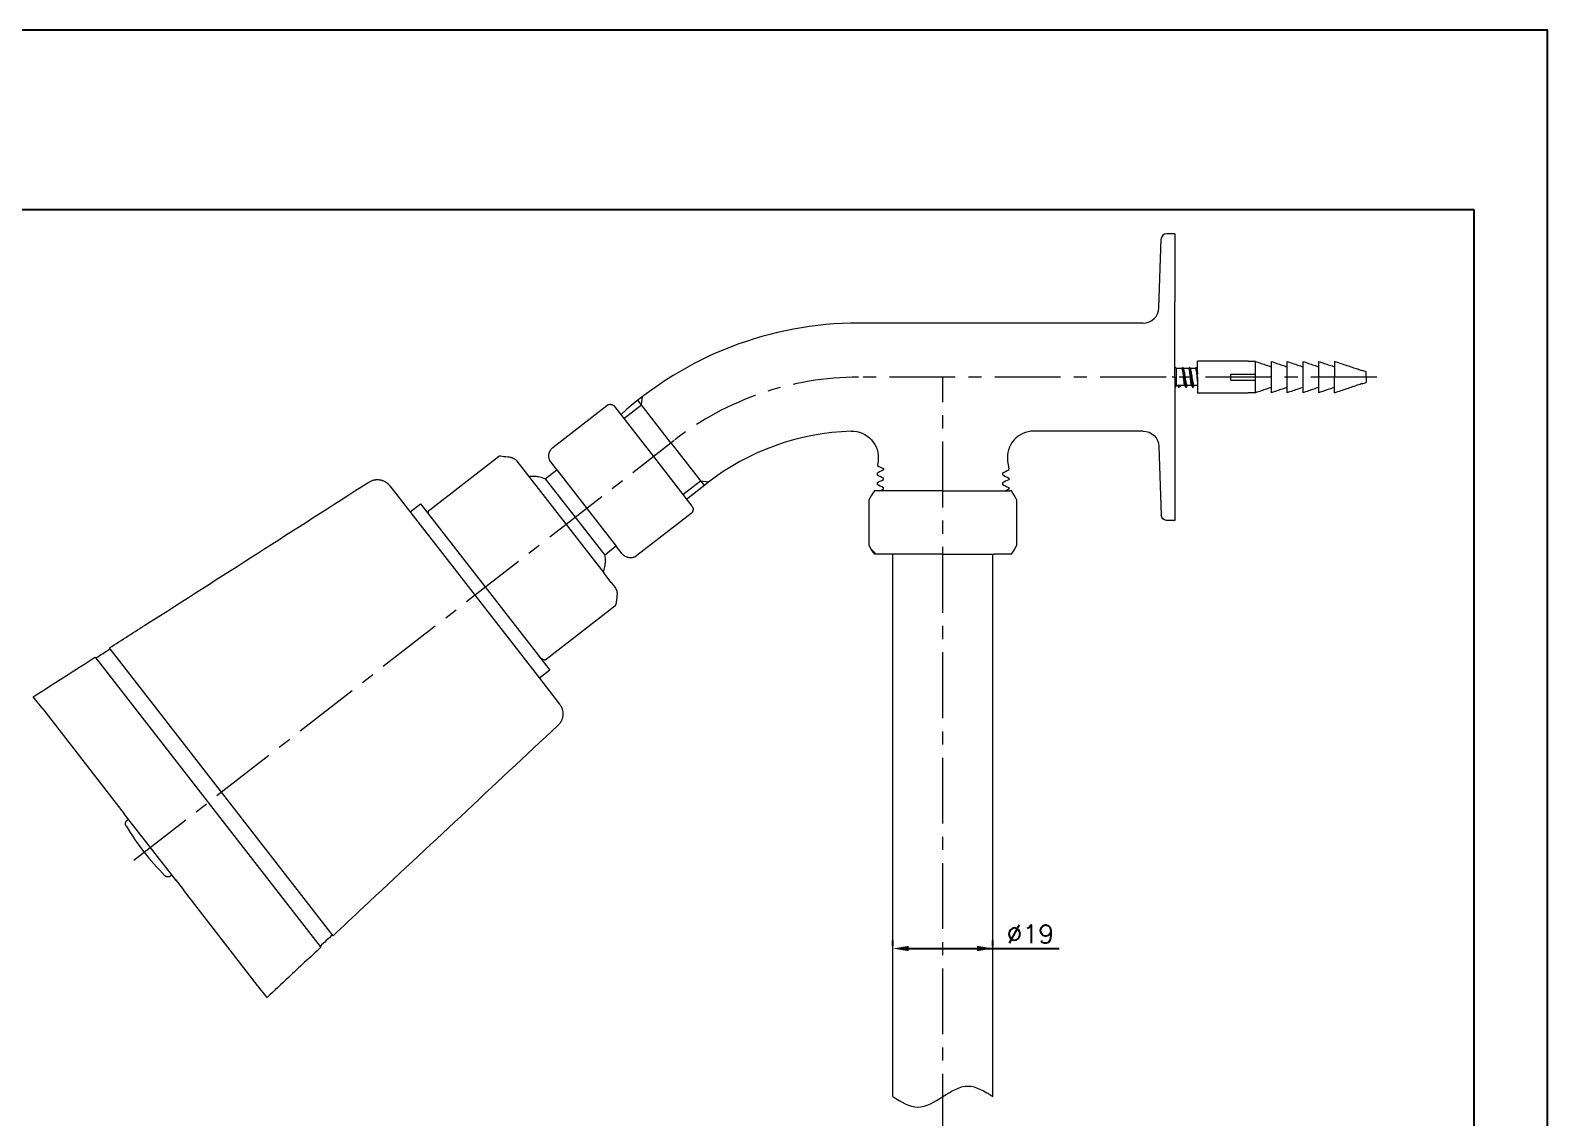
# Model space of a CAD drawing. Header units: millimetres. Extents: x 2029 to 2623, y -1230 to -810.
# Drawn here: x 2334.9 to 2622.9, y -1016 to -809.7 of the extents above; entities that cross this region are included whole.
import ezdxf

# ---------------------------------------------------------------- set-up
doc = ezdxf.new("R2010")
doc.units = ezdxf.units.MM
doc.header["$LTSCALE"] = 10
doc.linetypes.add('CENTER', pattern=[2, 1.25, -0.25, 0.25, -0.25])
doc.layers.get('0').update_dxf_attribs({"color": 2})
for name, color, linetype in [('5', 2, 'Continuous'), ('CL', 1, 'CENTER'), ('D', 2, 'Continuous'), ('DIM', 2, 'Continuous'), ('DWG', 7, 'Continuous')]:
    doc.layers.add(name, color=color, linetype=linetype)
doc.styles.add('GHS', font='romans', dxfattribs={"bigfont": 'ghs'})

msp = doc.modelspace()

# ---------------------------------------------------------------- linework, layer by layer
at = {"color": 4}
for p, q in [((2059.9, -843.65), (2608.9, -843.65)), ((2608.9, -843.65), (2608.9, -1218.65))]:
    msp.add_line(p, q, dxfattribs=at)
at = {"color": 0, "lineweight": 5}
for p, q in [((2549.12, -862.33), (2549.58, -849.24)), ((2552.12, -848.27), (2550.58, -848.27)), ((2552.12, -848.27), (2552.12, -861.17)), ((2552.12, -875.47), (2552.12, -861.17)), ((2546.12, -865.22), (2492.12, -865.22)), ((2566.07, -872.47), (2556.47, -872.47)), ((2556.47, -875.47), (2556.47, -872.47)), ((2566.07, -872.51), (2566.07, -872.47)), ((2567.47, -872.51), (2566.07, -872.51)), ((2567.47, -874.9), (2567.47, -872.51)), ((2570.47, -878.44), (2570.47, -872.51)), ((2573.47, -878.44), (2573.47, -872.51)), ((2576.47, -878.44), (2576.47, -872.51)), ((2579.47, -878.44), (2579.47, -872.51)), ((2582.47, -872.51), (2582.47, -875.47)), ((2552.47, -873.87), (2552.12, -873.52)), ((2553.46, -873.87), (2552.47, -873.87)), ((2552.47, -877.07), (2552.47, -873.87)), ((2553.45, -873.88), (2553.46, -873.87)), ((2554.76, -873.87), (2553.8, -873.87)), ((2556.06, -873.87), (2555.1, -873.87)), ((2556.47, -873.87), (2556.4, -873.87)), ((2562.77, -876.05), (2562.77, -874.9)), ((2562.77, -874.9), (2567.47, -874.9)), ((2567.47, -875.47), (2567.47, -874.9)), ((2588.47, -874.47), (2587.72, -874.22)), ((2587.72, -874.31), (2587.72, -874.22)), ((2588.47, -875.47), (2588.47, -874.47)), ((2552.12, -875.47), (2551.62, -875.47)), ((2552.12, -875.47), (2552.12, -889.77)), ((2552.47, -877.07), (2552.12, -877.42)), ((2552.72, -877.07), (2552.47, -877.07)), ((2553.22, -877.07), (2552.72, -877.07)), ((2554, -877.07), (2553.22, -877.07)), ((2555.3, -877.07), (2554.52, -877.07)), ((2556.47, -877.07), (2555.82, -877.07)), ((2556.47, -875.47), (2556.47, -878.47)), ((2562.77, -876.05), (2567.47, -876.05)), ((2567.47, -876.05), (2567.47, -875.47)), ((2567.47, -878.44), (2567.47, -876.05)), ((2582.47, -878.44), (2582.47, -875.47)), ((2587.72, -876.72), (2588.47, -876.47)), ((2587.72, -876.72), (2587.72, -876.64)), ((2588.47, -875.47), (2588.47, -876.47)), ((2434.1, -888.83), (2444.37, -880.85)), ((2445.77, -881.03), (2453.17, -890.54)), ((2456.51, -887.95), (2450.22, -879.85)), ((2450.25, -879.83), (2450.25, -879.83)), ((2451.41, -878.94), (2451.41, -878.94)), ((2556.47, -878.47), (2566.07, -878.47)), ((2567.47, -878.44), (2566.07, -878.44)), ((2566.07, -878.44), (2566.07, -878.47)), ((2546.12, -885.72), (2525.37, -885.72)), ((2456.51, -887.95), (2462.8, -896.04)), ((2549.12, -888.62), (2549.58, -901.71)), ((2552.12, -889.77), (2552.12, -902.67)), ((2410.75, -900.64), (2423.76, -890.53)), ((2427.24, -891.41), (2427.96, -892.33)), ((2427.96, -892.33), (2443.74, -912.63)), ((2434.85, -893.05), (2433.75, -891.63)), ((2453.17, -890.54), (2460.5, -899.98)), ((2495.82, -891.38), (2495.71, -892.27)), ((2495.71, -892.27), (2495.71, -892.27)), ((2520.41, -891.36), (2520.62, -892.97)), ((2432.64, -894.77), (2434.85, -893.05)), ((2463.27, -895.68), (2463.41, -895.57)), ((2495.62, -893.72), (2495.62, -894.04)), ((2495.62, -893.73), (2495.62, -893.72)), ((2495.62, -894.04), (2495.62, -894.04)), ((2495.62, -895.54), (2495.62, -895.85)), ((2495.62, -895.54), (2495.62, -895.54)), ((2496.82, -892.85), (2496.82, -893.1)), ((2496.82, -892.85), (2496.82, -892.85)), ((2496.82, -893.1), (2496.82, -893.1)), ((2496.82, -894.91), (2496.82, -894.66)), ((2519.42, -893.76), (2519.42, -894.01)), ((2519.42, -895.57), (2519.42, -895.82)), ((2520.62, -893.13), (2520.62, -892.97)), ((2520.62, -893.13), (2520.62, -893.13)), ((2520.62, -894.63), (2520.62, -894.95)), ((2403.14, -896.09), (2431.53, -932.62)), ((2459.46, -898.64), (2463.27, -895.68)), ((2495.37, -897.09), (2495.12, -897.09)), ((2508.12, -897.09), (2495.37, -897.09)), ((2495.62, -895.85), (2495.62, -895.85)), ((2496.82, -896.73), (2496.82, -896.48)), ((2508.12, -897.09), (2520.87, -897.09)), ((2520.62, -896.45), (2520.62, -896.76)), ((2521.12, -897.09), (2520.87, -897.09)), ((2406.99, -901.03), (2408.96, -899.5)), ((2408.96, -899.5), (2431.35, -928.31)), ((2494.12, -907.45), (2494.12, -898.73)), ((2522.12, -898.73), (2522.12, -907.45)), ((2460.32, -901.38), (2450.06, -909.36)), ((2552.12, -902.67), (2550.58, -902.67)), ((2446.14, -907.58), (2443.93, -909.3)), ((2447.25, -909), (2446.14, -907.58)), ((2498.37, -909.09), (2495.12, -909.09)), ((2508.12, -909.09), (2498.37, -909.09)), ((2498.62, -1012.04), (2498.62, -909.09)), ((2508.12, -909.09), (2517.87, -909.09)), ((2517.62, -1012.04), (2517.62, -909.09)), ((2521.12, -909.09), (2517.87, -909.09)), ((2445.14, -914.44), (2443.74, -912.63)), ((2445.14, -914.44), (2445.86, -915.37)), ((2445.85, -918.95), (2432.84, -929.07)), ((2350.07, -927.04), (2349.95, -926.88)), ((2392.39, -981.5), (2350.07, -927.04)), ((2347.24, -928.62), (2389.92, -983.54)), ((2431.35, -928.31), (2433.5, -931.08)), ((2433.5, -931.08), (2431.53, -932.62)), ((2431.53, -932.62), (2435.37, -937.56)), ((2337.27, -938.43), (2335.49, -936.14)), ((2337.27, -938.43), (2352.76, -958.37)), ((2361.78, -969.97), (2352.76, -958.37)), ((2353.29, -959.61), (2353.56, -959.39)), ((2361.78, -969.97), (2361.51, -970.19)), ((2362.58, -971), (2361.78, -969.97)), ((2362.42, -970.8), (2363.97, -972.79)), ((2378.07, -990.94), (2363.97, -972.79)), ((2389.92, -983.54), (2390.04, -983.69)), ((2379.85, -993.23), (2378.07, -990.94))]:
    msp.add_line(p, q, dxfattribs=at)
at = {"lineweight": 5}
for p, q in [((2566.07, -872.47), (2556.47, -872.47)), ((2556.47, -875.47), (2556.47, -872.47)), ((2566.07, -872.51), (2566.07, -872.47)), ((2567.47, -872.51), (2566.07, -872.51)), ((2567.47, -874.9), (2567.47, -872.51)), ((2570.47, -878.44), (2570.47, -872.51)), ((2573.47, -878.44), (2573.47, -872.51)), ((2576.47, -878.44), (2576.47, -872.51)), ((2579.47, -878.44), (2579.47, -872.51)), ((2582.47, -872.51), (2582.47, -875.47)), ((2552.47, -873.87), (2552.12, -873.52)), ((2553.46, -873.87), (2552.47, -873.87)), ((2552.47, -877.07), (2552.47, -873.87)), ((2553.45, -873.88), (2553.46, -873.87)), ((2554.76, -873.87), (2553.8, -873.87)), ((2556.06, -873.87), (2555.1, -873.87)), ((2556.47, -873.87), (2556.4, -873.87)), ((2562.77, -876.05), (2562.77, -874.9)), ((2562.77, -874.9), (2567.47, -874.9)), ((2567.47, -875.47), (2567.47, -874.9)), ((2588.47, -874.47), (2587.72, -874.22)), ((2587.72, -874.31), (2587.72, -874.22)), ((2588.47, -875.47), (2588.47, -874.47)), ((2552.12, -875.47), (2551.62, -875.47)), ((2552.47, -877.07), (2552.12, -877.42)), ((2552.72, -877.07), (2552.47, -877.07)), ((2553.22, -877.07), (2552.72, -877.07)), ((2554, -877.07), (2553.22, -877.07)), ((2555.3, -877.07), (2554.52, -877.07)), ((2556.47, -877.07), (2555.82, -877.07)), ((2556.47, -875.47), (2556.47, -878.47)), ((2562.77, -876.05), (2567.47, -876.05)), ((2567.47, -876.05), (2567.47, -875.47)), ((2567.47, -878.44), (2567.47, -876.05)), ((2582.47, -878.44), (2582.47, -875.47)), ((2587.72, -876.72), (2588.47, -876.47)), ((2587.72, -876.72), (2587.72, -876.64)), ((2588.47, -875.47), (2588.47, -876.47)), ((2556.47, -878.47), (2566.07, -878.47)), ((2567.47, -878.44), (2566.07, -878.44)), ((2566.07, -878.44), (2566.07, -878.47))]:
    msp.add_line(p, q, dxfattribs=at)
at = {"color": 2, "lineweight": 5}
for p, q in [((2495.62, -895.67), (2495.9, -895.39)), ((2494.44, -908.06), (2495.47, -909.09))]:
    msp.add_line(p, q, dxfattribs=at)
msp.add_lwpolyline([(2622.9, -1229.65), (2622.9, -809.65), (2028.9, -809.65), (2028.9, -1229.65)], close=True)
at = {"color": 0, "lineweight": 5}
for centre, radius, start, end in [((2550.58, -849.27), 1, 90, 177.9628), ((2546.12, -862.22), 3, 270, 357.9628), ((2492.12, -932.52), 67.29, 90, 132.1132), ((2492.12, -932.52), 46.79, 91.7199, 127.8493), ((2525.37, -890.72), 5, 90, 187.3264), ((2503.12, -903.09), 10, 143.1301, 154.1581), ((2513.12, -903.09), 10, 25.8419, 36.8699), ((2503.12, -903.09), 10, 205.8419, 216.8699), ((2513.12, -903.09), 10, 323.1301, 334.1581), ((2395.97, -934.92), 50, 210.9626, 224.7374)]:
    msp.add_arc(centre, radius, start, end, dxfattribs=at)
at = {"color": 0, "lineweight": 5, "extrusion": (0, 0, -1)}
for centre, radius, start, end in [((-2490.86, -890.74), 5, 88.2801, 187.3264), ((-2546.12, -888.72), 3, 90, 177.9628), ((-2550.58, -901.67), 1, 270, 357.9628)]:
    msp.add_arc(centre, radius, start, end, dxfattribs=at)
at = {"lineweight": 5}
for points, degree in [([(2567.47, -872.51), (2567.83, -872.63), (2568.52, -872.86), (2569.52, -873.2), (2570.16, -873.42), (2570.47, -873.53)], 3), ([(2570.47, -872.51), (2570.83, -872.63), (2571.52, -872.86), (2572.52, -873.2), (2573.16, -873.42), (2573.47, -873.53)], 3), ([(2573.47, -872.51), (2573.83, -872.63), (2574.52, -872.86), (2575.52, -873.2), (2576.16, -873.42), (2576.47, -873.53)], 3), ([(2576.47, -872.51), (2576.83, -872.63), (2577.52, -872.86), (2578.52, -873.2), (2579.16, -873.42), (2579.47, -873.53)], 3), ([(2579.47, -872.51), (2579.83, -872.63), (2580.52, -872.86), (2581.52, -873.2), (2582.16, -873.42), (2582.47, -873.53)], 3), ([(2587.72, -874.31), (2587.44, -874.21), (2586.86, -874), (2585.9, -873.67), (2584.85, -873.31), (2583.72, -872.93), (2582.9, -872.65), (2582.47, -872.51)], 3), ([(2553.59, -873.65), (2553.51, -873.76), (2553.44, -873.87)], 2), ([(2553.59, -873.66), (2553.59, -873.65), (2553.59, -873.65), (2553.59, -873.65)], 3), ([(2553.83, -873.92), (2553.74, -873.78), (2553.65, -873.65)], 2), ([(2554.89, -873.66), (2554.81, -873.77), (2554.74, -873.87)], 2), ([(2554.88, -873.66), (2554.9, -873.64), (2554.91, -873.63), (2554.93, -873.63)], 3), ([(2555.12, -873.92), (2555.04, -873.78), (2554.95, -873.65)], 2), ([(2556.19, -873.66), (2556.11, -873.77), (2556.04, -873.87)], 2), ([(2556.18, -873.66), (2556.19, -873.66), (2556.19, -873.65), (2556.19, -873.65)], 3), ([(2556.43, -873.92), (2556.34, -873.79), (2556.25, -873.65)], 2), ([(2552.97, -877.45), (2552.89, -877.33), (2552.8, -877.2), (2552.72, -877.07)], 3), ([(2553.22, -877.07), (2553.13, -877.2), (2553.05, -877.33), (2552.97, -877.45)], 3), ([(2553.97, -877.04), (2554.11, -877.24), (2554.24, -877.43)], 2), ([(2554.29, -877.44), (2554.3, -877.43), (2554.3, -877.43), (2554.3, -877.43)], 3), ([(2554.3, -877.43), (2554.42, -877.25), (2554.54, -877.07)], 2), ([(2555.28, -877.04), (2555.41, -877.24), (2555.54, -877.43)], 2), ([(2555.6, -877.43), (2555.72, -877.25), (2555.84, -877.07)], 2), ([(2570.47, -877.42), (2570.16, -877.53), (2569.52, -877.75), (2568.52, -878.09), (2567.83, -878.32), (2567.47, -878.44)], 3), ([(2573.47, -877.42), (2573.16, -877.53), (2572.52, -877.75), (2571.52, -878.09), (2570.83, -878.32), (2570.47, -878.44)], 3), ([(2576.47, -877.42), (2576.16, -877.53), (2575.52, -877.75), (2574.52, -878.09), (2573.83, -878.32), (2573.47, -878.44)], 3), ([(2579.47, -877.42), (2579.16, -877.53), (2578.52, -877.75), (2577.52, -878.09), (2576.83, -878.32), (2576.47, -878.44)], 3), ([(2582.47, -877.42), (2582.16, -877.53), (2581.52, -877.75), (2580.52, -878.09), (2579.83, -878.32), (2579.47, -878.44)], 3), ([(2582.47, -878.44), (2582.89, -878.3), (2583.7, -878.03), (2584.83, -877.64), (2585.88, -877.28), (2586.85, -876.95), (2587.44, -876.74), (2587.72, -876.64)], 3)]:
    msp.add_open_spline(points, degree=degree, dxfattribs=at)
at = {"color": 0, "lineweight": 5}
for points, degree in [([(2567.47, -872.51), (2567.83, -872.63), (2568.52, -872.86), (2569.52, -873.2), (2570.16, -873.42), (2570.47, -873.53)], 3), ([(2570.47, -872.51), (2570.83, -872.63), (2571.52, -872.86), (2572.52, -873.2), (2573.16, -873.42), (2573.47, -873.53)], 3), ([(2573.47, -872.51), (2573.83, -872.63), (2574.52, -872.86), (2575.52, -873.2), (2576.16, -873.42), (2576.47, -873.53)], 3), ([(2576.47, -872.51), (2576.83, -872.63), (2577.52, -872.86), (2578.52, -873.2), (2579.16, -873.42), (2579.47, -873.53)], 3), ([(2579.47, -872.51), (2579.83, -872.63), (2580.52, -872.86), (2581.52, -873.2), (2582.16, -873.42), (2582.47, -873.53)], 3), ([(2587.72, -874.31), (2587.44, -874.21), (2586.86, -874), (2585.9, -873.67), (2584.85, -873.31), (2583.72, -872.93), (2582.9, -872.65), (2582.47, -872.51)], 3), ([(2553.59, -873.65), (2553.51, -873.76), (2553.44, -873.87)], 2), ([(2553.59, -873.66), (2553.59, -873.65), (2553.59, -873.65), (2553.59, -873.65)], 3), ([(2553.83, -873.92), (2553.74, -873.78), (2553.65, -873.65)], 2), ([(2554.89, -873.66), (2554.81, -873.77), (2554.74, -873.87)], 2), ([(2554.88, -873.66), (2554.9, -873.64), (2554.91, -873.63), (2554.93, -873.63)], 3), ([(2555.12, -873.92), (2555.04, -873.78), (2554.95, -873.65)], 2), ([(2556.19, -873.66), (2556.11, -873.77), (2556.04, -873.87)], 2), ([(2556.18, -873.66), (2556.19, -873.66), (2556.19, -873.65), (2556.19, -873.65)], 3), ([(2556.43, -873.92), (2556.34, -873.79), (2556.25, -873.65)], 2), ([(2552.97, -877.45), (2552.89, -877.33), (2552.8, -877.2), (2552.72, -877.07)], 3), ([(2553.22, -877.07), (2553.13, -877.2), (2553.05, -877.33), (2552.97, -877.45)], 3), ([(2553.97, -877.04), (2554.11, -877.24), (2554.24, -877.43)], 2), ([(2554.29, -877.44), (2554.3, -877.43), (2554.3, -877.43), (2554.3, -877.43)], 3), ([(2554.3, -877.43), (2554.42, -877.25), (2554.54, -877.07)], 2), ([(2555.28, -877.04), (2555.41, -877.24), (2555.54, -877.43)], 2), ([(2555.6, -877.43), (2555.72, -877.25), (2555.84, -877.07)], 2), ([(2570.47, -877.42), (2570.16, -877.53), (2569.52, -877.75), (2568.52, -878.09), (2567.83, -878.32), (2567.47, -878.44)], 3), ([(2573.47, -877.42), (2573.16, -877.53), (2572.52, -877.75), (2571.52, -878.09), (2570.83, -878.32), (2570.47, -878.44)], 3), ([(2576.47, -877.42), (2576.16, -877.53), (2575.52, -877.75), (2574.52, -878.09), (2573.83, -878.32), (2573.47, -878.44)], 3), ([(2579.47, -877.42), (2579.16, -877.53), (2578.52, -877.75), (2577.52, -878.09), (2576.83, -878.32), (2576.47, -878.44)], 3), ([(2582.47, -877.42), (2582.16, -877.53), (2581.52, -877.75), (2580.52, -878.09), (2579.83, -878.32), (2579.47, -878.44)], 3), ([(2582.47, -878.44), (2582.89, -878.3), (2583.7, -878.03), (2584.83, -877.64), (2585.88, -877.28), (2586.85, -876.95), (2587.44, -876.74), (2587.72, -876.64)], 3), ([(2495.71, -892.27), (2496.08, -892.46), (2496.45, -892.66), (2496.82, -892.85)], 3), ([(2496.82, -893.1), (2496.42, -893.31), (2496.02, -893.52), (2495.62, -893.73)], 3), ([(2496.82, -894.66), (2496.42, -894.45), (2496.02, -894.25), (2495.62, -894.04)], 3), ([(2495.62, -895.54), (2496.02, -895.33), (2496.42, -895.12), (2496.82, -894.91)], 3), ([(2520.62, -893.13), (2520.22, -893.34), (2519.82, -893.55), (2519.42, -893.76)], 3), ([(2519.42, -894.01), (2519.82, -894.21), (2520.22, -894.42), (2520.62, -894.63)], 3), ([(2520.62, -894.95), (2520.22, -895.15), (2519.82, -895.36), (2519.42, -895.57)], 3), ([(2520.55, -894.6), (2520.59, -894.61), (2520.62, -894.62), (2520.62, -894.63)], 3), ([(2496.82, -896.48), (2496.42, -896.27), (2496.02, -896.06), (2495.62, -895.85)], 3), ([(2496.13, -897.09), (2496.36, -896.97), (2496.59, -896.85), (2496.82, -896.73)], 3), ([(2519.42, -895.82), (2519.82, -896.03), (2520.22, -896.24), (2520.62, -896.45)], 3), ([(2520.62, -896.76), (2520.41, -896.87), (2520.2, -896.98), (2519.99, -897.09)], 3), ([(2520.53, -896.41), (2520.59, -896.42), (2520.62, -896.43), (2520.62, -896.45)], 3), ([(2446.27, -916.84), (2446.19, -917.43), (2446.12, -918.03), (2446.04, -918.62)], 3), ([(2347.37, -928.78), (2348.27, -928.2), (2349.17, -927.62), (2350.07, -927.04)], 3), ([(2392.27, -981.34), (2391.49, -982.07), (2390.7, -982.8), (2389.92, -983.54)], 3)]:
    msp.add_open_spline(points, degree=degree, dxfattribs=at)
at = {"lineweight": 5}
for points, knots in [([(2553.46, -873.87), (2553.48, -873.87), (2553.5, -873.91), (2553.55, -874.03), (2553.57, -874.12), (2553.6, -874.34), (2553.62, -874.48), (2553.66, -874.79), (2553.68, -874.96), (2553.71, -875.31), (2553.73, -875.5), (2553.77, -875.86), (2553.79, -876.03), (2553.83, -876.35), (2553.85, -876.5), (2553.89, -876.75), (2553.91, -876.86), (2553.95, -876.98), (2553.96, -877.02), (2553.98, -877.04)], [0, 0, 0, 0, 0.115468, 0.115468, 0.230874, 0.230874, 0.345972, 0.345972, 0.461007, 0.461007, 0.575908, 0.575908, 0.690806, 0.690806, 0.805784, 0.805784, 0.920817, 0.920817, 1, 1, 1, 1]), ([(2553.65, -873.66), (2553.69, -873.72), (2553.78, -874.1), (2553.93, -875.36), (2554.08, -876.78), (2554.18, -877.33), (2554.23, -877.42), (2554.23, -877.43)], [0, 0, 0, 0, 0.213723, 0.470426, 0.727128, 0.983831, 1, 1, 1, 1]), ([(2554.52, -877.07), (2554.49, -877.07), (2554.47, -877.04), (2554.42, -876.92), (2554.39, -876.83), (2554.33, -876.61), (2554.31, -876.47), (2554.25, -876.16), (2554.22, -875.98), (2554.16, -875.63), (2554.13, -875.44), (2554.08, -875.08), (2554.05, -874.91), (2553.99, -874.58), (2553.97, -874.43), (2553.91, -874.19), (2553.89, -874.08), (2553.85, -873.96), (2553.83, -873.93), (2553.82, -873.9)], [0, 0, 0, 0, 0.115051, 0.115051, 0.230197, 0.230197, 0.345743, 0.345743, 0.461442, 0.461442, 0.57733, 0.57733, 0.693167, 0.693167, 0.808916, 0.808916, 0.924401, 0.924401, 1, 1, 1, 1]), ([(2554.76, -873.87), (2554.78, -873.87), (2554.8, -873.91), (2554.85, -874.03), (2554.87, -874.12), (2554.9, -874.34), (2554.92, -874.48), (2554.96, -874.79), (2554.98, -874.96), (2555.02, -875.31), (2555.03, -875.5), (2555.07, -875.86), (2555.09, -876.03), (2555.13, -876.35), (2555.15, -876.5), (2555.19, -876.75), (2555.21, -876.86), (2555.25, -876.98), (2555.26, -877.02), (2555.28, -877.05)], [0, 0, 0, 0, 0.115168, 0.115168, 0.230351, 0.230351, 0.345346, 0.345346, 0.460147, 0.460147, 0.57493, 0.57493, 0.68964, 0.68964, 0.804435, 0.804435, 0.919345, 0.919345, 1, 1, 1, 1]), ([(2554.95, -873.66), (2554.96, -873.67), (2555.02, -873.78), (2555.12, -874.4), (2555.27, -875.85), (2555.41, -877.03), (2555.5, -877.37), (2555.53, -877.43)], [0, 0, 0, 0, 0.040616, 0.297071, 0.553525, 0.809979, 1, 1, 1, 1]), ([(2555.82, -877.07), (2555.79, -877.07), (2555.77, -877.04), (2555.72, -876.92), (2555.69, -876.83), (2555.63, -876.6), (2555.6, -876.46), (2555.55, -876.16), (2555.52, -875.98), (2555.46, -875.63), (2555.43, -875.44), (2555.38, -875.08), (2555.35, -874.9), (2555.29, -874.58), (2555.27, -874.43), (2555.21, -874.18), (2555.19, -874.08), (2555.15, -873.96), (2555.13, -873.93), (2555.12, -873.9)], [0, 0, 0, 0, 0.115104, 0.115104, 0.230289, 0.230289, 0.345682, 0.345682, 0.461397, 0.461397, 0.577151, 0.577151, 0.692985, 0.692985, 0.808597, 0.808597, 0.924088, 0.924088, 1, 1, 1, 1]), ([(2556.06, -873.87), (2556.08, -873.87), (2556.1, -873.91), (2556.14, -874.03), (2556.17, -874.12), (2556.2, -874.34), (2556.22, -874.48), (2556.26, -874.79), (2556.28, -874.96), (2556.32, -875.31), (2556.33, -875.5), (2556.37, -875.86), (2556.39, -876.03), (2556.43, -876.35), (2556.45, -876.5), (2556.47, -876.64), (2556.47, -876.65), (2556.47, -876.65)], [0, 0, 0, 0, 0.141717, 0.141717, 0.283357, 0.283357, 0.424838, 0.424838, 0.566088, 0.566088, 0.707241, 0.707241, 0.848423, 0.848423, 0.989586, 0.989586, 1, 1, 1, 1]), ([(2556.25, -873.66), (2556.27, -873.69), (2556.35, -873.91), (2556.42, -874.46), (2556.47, -874.9)], [0, 0, 0, 0, 0.324937, 1, 1, 1, 1]), ([(2556.47, -874.04), (2556.47, -874.03), (2556.47, -874.02), (2556.45, -873.96), (2556.43, -873.93), (2556.42, -873.9)], [0, 0, 0, 0, 0.159508, 0.159508, 1, 1, 1, 1]), ([(2555.56, -877.45), (2555.56, -877.45), (2555.58, -877.46), (2555.59, -877.44), (2555.6, -877.43)], [0, 0, 0, 0, 0.330678, 1, 1, 1, 1])]:
    msp.add_open_spline(points, degree=3, knots=knots, dxfattribs=at)
at = {"color": 0, "lineweight": 5}
for points, knots in [([(2553.46, -873.87), (2553.48, -873.87), (2553.5, -873.91), (2553.55, -874.03), (2553.57, -874.12), (2553.6, -874.34), (2553.62, -874.48), (2553.66, -874.79), (2553.68, -874.96), (2553.71, -875.31), (2553.73, -875.5), (2553.77, -875.86), (2553.79, -876.03), (2553.83, -876.35), (2553.85, -876.5), (2553.89, -876.75), (2553.91, -876.86), (2553.95, -876.98), (2553.96, -877.02), (2553.98, -877.04)], [0, 0, 0, 0, 0.115468, 0.115468, 0.230874, 0.230874, 0.345972, 0.345972, 0.461007, 0.461007, 0.575908, 0.575908, 0.690806, 0.690806, 0.805784, 0.805784, 0.920817, 0.920817, 1, 1, 1, 1]), ([(2553.65, -873.66), (2553.69, -873.72), (2553.78, -874.1), (2553.93, -875.36), (2554.08, -876.78), (2554.18, -877.33), (2554.23, -877.42), (2554.23, -877.43)], [0, 0, 0, 0, 0.213723, 0.470426, 0.727128, 0.983831, 1, 1, 1, 1]), ([(2554.52, -877.07), (2554.49, -877.07), (2554.47, -877.04), (2554.42, -876.92), (2554.39, -876.83), (2554.33, -876.61), (2554.31, -876.47), (2554.25, -876.16), (2554.22, -875.98), (2554.16, -875.63), (2554.13, -875.44), (2554.08, -875.08), (2554.05, -874.91), (2553.99, -874.58), (2553.97, -874.43), (2553.91, -874.19), (2553.89, -874.08), (2553.85, -873.96), (2553.83, -873.93), (2553.82, -873.9)], [0, 0, 0, 0, 0.115051, 0.115051, 0.230197, 0.230197, 0.345743, 0.345743, 0.461442, 0.461442, 0.57733, 0.57733, 0.693167, 0.693167, 0.808916, 0.808916, 0.924401, 0.924401, 1, 1, 1, 1]), ([(2554.76, -873.87), (2554.78, -873.87), (2554.8, -873.91), (2554.85, -874.03), (2554.87, -874.12), (2554.9, -874.34), (2554.92, -874.48), (2554.96, -874.79), (2554.98, -874.96), (2555.02, -875.31), (2555.03, -875.5), (2555.07, -875.86), (2555.09, -876.03), (2555.13, -876.35), (2555.15, -876.5), (2555.19, -876.75), (2555.21, -876.86), (2555.25, -876.98), (2555.26, -877.02), (2555.28, -877.05)], [0, 0, 0, 0, 0.115168, 0.115168, 0.230351, 0.230351, 0.345346, 0.345346, 0.460147, 0.460147, 0.57493, 0.57493, 0.68964, 0.68964, 0.804435, 0.804435, 0.919345, 0.919345, 1, 1, 1, 1]), ([(2554.95, -873.66), (2554.96, -873.67), (2555.02, -873.78), (2555.12, -874.4), (2555.27, -875.85), (2555.41, -877.03), (2555.5, -877.37), (2555.53, -877.43)], [0, 0, 0, 0, 0.040616, 0.297071, 0.553525, 0.809979, 1, 1, 1, 1]), ([(2555.82, -877.07), (2555.79, -877.07), (2555.77, -877.04), (2555.72, -876.92), (2555.69, -876.83), (2555.63, -876.6), (2555.6, -876.46), (2555.55, -876.16), (2555.52, -875.98), (2555.46, -875.63), (2555.43, -875.44), (2555.38, -875.08), (2555.35, -874.9), (2555.29, -874.58), (2555.27, -874.43), (2555.21, -874.18), (2555.19, -874.08), (2555.15, -873.96), (2555.13, -873.93), (2555.12, -873.9)], [0, 0, 0, 0, 0.115104, 0.115104, 0.230289, 0.230289, 0.345682, 0.345682, 0.461397, 0.461397, 0.577151, 0.577151, 0.692985, 0.692985, 0.808597, 0.808597, 0.924088, 0.924088, 1, 1, 1, 1]), ([(2556.06, -873.87), (2556.08, -873.87), (2556.1, -873.91), (2556.14, -874.03), (2556.17, -874.12), (2556.2, -874.34), (2556.22, -874.48), (2556.26, -874.79), (2556.28, -874.96), (2556.32, -875.31), (2556.33, -875.5), (2556.37, -875.86), (2556.39, -876.03), (2556.43, -876.35), (2556.45, -876.5), (2556.47, -876.64), (2556.47, -876.65), (2556.47, -876.65)], [0, 0, 0, 0, 0.141717, 0.141717, 0.283357, 0.283357, 0.424838, 0.424838, 0.566088, 0.566088, 0.707241, 0.707241, 0.848423, 0.848423, 0.989586, 0.989586, 1, 1, 1, 1]), ([(2556.25, -873.66), (2556.27, -873.69), (2556.35, -873.91), (2556.42, -874.46), (2556.47, -874.9)], [0, 0, 0, 0, 0.324937, 1, 1, 1, 1]), ([(2556.47, -874.04), (2556.47, -874.03), (2556.47, -874.02), (2556.45, -873.96), (2556.43, -873.93), (2556.42, -873.9)], [0, 0, 0, 0, 0.159508, 0.159508, 1, 1, 1, 1]), ([(2555.56, -877.45), (2555.56, -877.45), (2555.58, -877.46), (2555.59, -877.44), (2555.6, -877.43)], [0, 0, 0, 0, 0.330678, 1, 1, 1, 1]), ([(2444.37, -880.85), (2444.39, -880.83), (2444.42, -880.81), (2444.46, -880.78), (2444.48, -880.78), (2444.5, -880.76), (2444.52, -880.75), (2444.59, -880.72), (2444.65, -880.69), (2444.73, -880.67), (2444.75, -880.67), (2444.78, -880.66), (2444.8, -880.66), (2444.84, -880.65), (2444.88, -880.64), (2444.97, -880.64), (2445.04, -880.64), (2445.17, -880.65), (2445.23, -880.67), (2445.33, -880.7), (2445.36, -880.71), (2445.42, -880.74), (2445.45, -880.75), (2445.53, -880.8), (2445.59, -880.84), (2445.65, -880.89), (2445.66, -880.9), (2445.68, -880.93), (2445.7, -880.94), (2445.73, -880.97), (2445.75, -881), (2445.77, -881.03)], [0, 0, 0, 0, 0.0625, 0.0625, 0.09375, 0.09375, 0.125, 0.125, 0.25, 0.25, 0.28125, 0.28125, 0.3125, 0.3125, 0.375, 0.375, 0.5, 0.5, 0.625, 0.625, 0.6875, 0.6875, 0.75, 0.75, 0.875, 0.875, 0.90625, 0.90625, 0.9375, 0.9375, 1, 1, 1, 1]), ([(2433.75, -891.63), (2433.67, -891.53), (2433.6, -891.42), (2433.53, -891.27), (2433.51, -891.24), (2433.49, -891.18), (2433.47, -891.15), (2433.44, -891.06), (2433.4, -890.94), (2433.37, -890.81), (2433.35, -890.71), (2433.35, -890.68), (2433.34, -890.61), (2433.34, -890.58), (2433.33, -890.42), (2433.33, -890.29), (2433.35, -890.09), (2433.37, -890.01), (2433.39, -889.93), (2433.39, -889.9), (2433.4, -889.88), (2433.41, -889.84), (2433.42, -889.8), (2433.47, -889.65), (2433.53, -889.53), (2433.61, -889.39), (2433.62, -889.36), (2433.66, -889.3), (2433.68, -889.28), (2433.73, -889.2), (2433.78, -889.14), (2433.9, -889), (2434, -888.91), (2434.1, -888.83)], [0, 0, 0, 0, 0.125, 0.125, 0.15625, 0.15625, 0.1875, 0.1875, 0.25, 0.3125, 0.3125, 0.34375, 0.34375, 0.375, 0.375, 0.5, 0.5, 0.5625, 0.578125, 0.578125, 0.59375, 0.59375, 0.625, 0.625, 0.75, 0.75, 0.78125, 0.78125, 0.8125, 0.8125, 0.875, 0.875, 1, 1, 1, 1]), ([(2423.76, -890.53), (2423.78, -890.52), (2423.8, -890.5), (2423.82, -890.49), (2423.83, -890.48), (2423.84, -890.48), (2423.88, -890.46), (2423.91, -890.45), (2423.95, -890.44), (2423.97, -890.43), (2424, -890.43), (2424.02, -890.42), (2424.07, -890.42), (2424.1, -890.42), (2424.13, -890.43)], [0, 0, 0, 0, 0.125, 0.1875, 0.1875, 0.25, 0.25, 0.5, 0.5, 0.625, 0.625, 0.75, 0.75, 1, 1, 1, 1]), ([(2424.13, -890.43), (2424.61, -890.49), (2425.08, -890.54), (2425.67, -890.62), (2425.79, -890.63), (2425.91, -890.65)], [0, 0, 0, 0, 0.79866, 0.79866, 1, 1, 1, 1]), ([(2425.91, -890.65), (2425.94, -890.65), (2425.98, -890.66), (2426.04, -890.67), (2426.07, -890.68), (2426.17, -890.7), (2426.3, -890.73), (2426.42, -890.78), (2426.51, -890.82), (2426.54, -890.83), (2426.6, -890.86), (2426.62, -890.88), (2426.77, -890.96), (2426.87, -891.04), (2427.02, -891.16), (2427.07, -891.21), (2427.16, -891.3), (2427.2, -891.35), (2427.24, -891.41)], [0, 0, 0, 0, 0.0625, 0.0625, 0.125, 0.125, 0.25, 0.375, 0.375, 0.4375, 0.4375, 0.5, 0.5, 0.75, 0.75, 0.875, 0.875, 1, 1, 1, 1]), ([(2349.95, -926.88), (2352.32, -925.37), (2354.69, -923.85), (2371.09, -913.36), (2385.13, -904.38), (2399.16, -895.4)], [0, 0, 0, 0, 0.144519, 0.144519, 1, 1, 1, 1]), ([(2399.16, -895.4), (2399.24, -895.35), (2399.4, -895.26), (2399.56, -895.18), (2399.74, -895.11), (2399.82, -895.08), (2400, -895.03), (2400.18, -894.98), (2400.36, -894.95), (2400.5, -894.94), (2400.55, -894.94), (2400.62, -894.93), (2400.64, -894.93), (2400.69, -894.93), (2400.71, -894.93), (2400.83, -894.93), (2401.01, -894.93), (2401.28, -894.97), (2401.47, -895.01), (2401.6, -895.04), (2401.64, -895.06), (2401.73, -895.08), (2401.78, -895.1), (2401.91, -895.15), (2402.08, -895.22), (2402.24, -895.31), (2402.36, -895.38), (2402.4, -895.4), (2402.47, -895.45), (2402.51, -895.48), (2402.63, -895.56), (2402.77, -895.68), (2402.97, -895.87), (2403.09, -896.01), (2403.14, -896.09)], [0, 0, 0, 0, 0.0625, 0.125, 0.125, 0.1875, 0.1875, 0.25, 0.3125, 0.3125, 0.34375, 0.34375, 0.359375, 0.359375, 0.375, 0.375, 0.4375, 0.5, 0.5625, 0.5625, 0.59375, 0.59375, 0.625, 0.625, 0.6875, 0.75, 0.75, 0.78125, 0.78125, 0.8125, 0.8125, 0.875, 0.9375, 1, 1, 1, 1]), ([(2429.48, -894.29), (2429.66, -894.27), (2430.01, -894.24), (2430.36, -894.25), (2430.59, -894.26), (2430.63, -894.27), (2430.73, -894.27), (2430.77, -894.28), (2430.91, -894.29), (2431, -894.3), (2431.27, -894.34), (2431.62, -894.41), (2431.97, -894.51), (2432.31, -894.63), (2432.48, -894.7), (2432.64, -894.77)], [0.2551483, 0.2551483, 0.2551483, 0.2551483, 0.375, 0.5, 0.5, 0.53125, 0.53125, 0.5625, 0.5625, 0.625, 0.625, 0.75, 0.875, 0.875, 1, 1, 1, 1]), ([(2410.5, -901.13), (2410.5, -901.1), (2410.5, -901.08), (2410.5, -901.04), (2410.5, -901.03), (2410.5, -901.01), (2410.51, -901), (2410.51, -900.96), (2410.52, -900.91), (2410.54, -900.87), (2410.56, -900.84), (2410.56, -900.83), (2410.58, -900.81), (2410.58, -900.8), (2410.6, -900.77), (2410.62, -900.75), (2410.64, -900.72), (2410.65, -900.71), (2410.67, -900.7), (2410.68, -900.69), (2410.71, -900.67), (2410.73, -900.65), (2410.75, -900.64)], [0, 0, 0, 0, 0.125, 0.125, 0.1875, 0.1875, 0.25, 0.25, 0.375, 0.5, 0.5, 0.5625, 0.5625, 0.625, 0.625, 0.75, 0.75, 0.8125, 0.8125, 0.875, 0.875, 1, 1, 1, 1]), ([(2410.59, -901.6), (2410.58, -901.54), (2410.56, -901.49), (2410.53, -901.33), (2410.51, -901.23), (2410.5, -901.13)], [0.6164979, 0.6164979, 0.6164979, 0.6164979, 0.75, 0.75, 1, 1, 1, 1]), ([(2460.5, -899.98), (2460.54, -900.03), (2460.57, -900.08), (2460.62, -900.17), (2460.63, -900.2), (2460.65, -900.26), (2460.67, -900.32), (2460.69, -900.4), (2460.7, -900.45), (2460.7, -900.49), (2460.7, -900.5), (2460.71, -900.58), (2460.71, -900.65), (2460.7, -900.75), (2460.69, -900.78), (2460.68, -900.83), (2460.67, -900.84), (2460.67, -900.87), (2460.66, -900.89), (2460.64, -900.97), (2460.61, -901.03), (2460.57, -901.1), (2460.56, -901.11), (2460.54, -901.14), (2460.53, -901.15), (2460.5, -901.19), (2460.48, -901.22), (2460.42, -901.29), (2460.37, -901.34), (2460.32, -901.38)], [0, 0, 0, 0, 0.125, 0.125, 0.1875, 0.1875, 0.25, 0.3125, 0.34375, 0.34375, 0.375, 0.375, 0.5, 0.5, 0.5625, 0.5625, 0.59375, 0.59375, 0.625, 0.625, 0.75, 0.75, 0.78125, 0.78125, 0.8125, 0.8125, 0.875, 0.875, 1, 1, 1, 1]), ([(2443.93, -909.3), (2443.96, -909.48), (2443.99, -909.66), (2444.02, -910.02), (2444.02, -910.2), (2444.02, -910.42), (2444.02, -910.47), (2444.02, -910.56), (2444.01, -910.7), (2444, -910.83), (2443.97, -911.1), (2443.92, -911.46), (2443.84, -911.81), (2443.76, -912.07), (2443.72, -912.2), (2443.68, -912.33), (2443.65, -912.41), (2443.63, -912.44), (2443.62, -912.48)], [0, 0, 0, 0, 0.125, 0.125, 0.25, 0.25, 0.28125, 0.28125, 0.3125, 0.375, 0.375, 0.5, 0.625, 0.625, 0.6875, 0.71875, 0.71875, 0.7452785, 0.7452785, 0.7452785, 0.7452785]), ([(2450.06, -909.36), (2449.95, -909.44), (2449.84, -909.51), (2449.7, -909.58), (2449.67, -909.59), (2449.61, -909.62), (2449.58, -909.63), (2449.48, -909.67), (2449.42, -909.69), (2449.23, -909.74), (2449.1, -909.76), (2448.94, -909.77), (2448.91, -909.78), (2448.84, -909.78), (2448.81, -909.78), (2448.71, -909.77), (2448.58, -909.76), (2448.45, -909.74), (2448.35, -909.72), (2448.32, -909.71), (2448.26, -909.69), (2448.23, -909.68), (2448.07, -909.63), (2447.95, -909.58), (2447.78, -909.48), (2447.73, -909.45), (2447.65, -909.39), (2447.62, -909.37), (2447.57, -909.33), (2447.54, -909.31), (2447.42, -909.2), (2447.33, -909.11), (2447.25, -909)], [0, 0, 0, 0, 0.125, 0.125, 0.15625, 0.15625, 0.1875, 0.1875, 0.25, 0.25, 0.375, 0.375, 0.40625, 0.40625, 0.4375, 0.4375, 0.5, 0.5625, 0.5625, 0.59375, 0.59375, 0.625, 0.625, 0.75, 0.75, 0.8125, 0.8125, 0.84375, 0.84375, 0.875, 0.875, 1, 1, 1, 1]), ([(2445.86, -915.37), (2445.94, -915.47), (2446.01, -915.58), (2446.1, -915.76), (2446.13, -915.81), (2446.16, -915.91), (2446.17, -915.94), (2446.19, -916), (2446.2, -916.03), (2446.24, -916.19), (2446.27, -916.32), (2446.28, -916.48), (2446.28, -916.51), (2446.28, -916.58), (2446.28, -916.61), (2446.28, -916.71), (2446.27, -916.78), (2446.27, -916.84)], [0, 0, 0, 0, 0.25, 0.25, 0.375, 0.375, 0.4375, 0.4375, 0.5, 0.5, 0.75, 0.75, 0.8125, 0.8125, 0.875, 0.875, 1, 1, 1, 1]), ([(2445.85, -918.95), (2445.87, -918.94), (2445.89, -918.93), (2445.9, -918.91), (2445.91, -918.9), (2445.92, -918.89), (2445.95, -918.86), (2445.97, -918.83), (2445.99, -918.79), (2446, -918.78), (2446.01, -918.75), (2446.02, -918.73), (2446.03, -918.69), (2446.04, -918.65), (2446.04, -918.62)], [0, 0, 0, 0, 0.125, 0.1875, 0.1875, 0.25, 0.25, 0.5, 0.5, 0.625, 0.625, 0.75, 0.75, 1, 1, 1, 1]), ([(2335.49, -936.14), (2337.75, -934.69), (2340.01, -933.25), (2343.93, -930.74), (2345.59, -929.68), (2347.24, -928.62)], [0, 0, 0, 0, 0.577138, 0.577138, 1, 1, 1, 1]), ([(2432.29, -929.11), (2432.2, -929.06), (2432.12, -929.01), (2431.99, -928.92), (2431.94, -928.89), (2431.86, -928.83), (2431.82, -928.79), (2431.7, -928.69), (2431.55, -928.55), (2431.42, -928.4), (2431.35, -928.31)], [0, 0, 0, 0, 0.25, 0.25, 0.375, 0.375, 0.5, 0.5, 0.75, 1, 1, 1, 1]), ([(2432.84, -929.07), (2432.82, -929.08), (2432.8, -929.09), (2432.77, -929.11), (2432.76, -929.12), (2432.74, -929.13), (2432.72, -929.13), (2432.69, -929.15), (2432.67, -929.15), (2432.63, -929.16), (2432.62, -929.16), (2432.6, -929.17), (2432.59, -929.17), (2432.55, -929.17), (2432.52, -929.17), (2432.48, -929.17), (2432.45, -929.17), (2432.41, -929.16), (2432.36, -929.14), (2432.32, -929.12), (2432.29, -929.11)], [0, 0, 0, 0, 0.125, 0.125, 0.1875, 0.1875, 0.25, 0.25, 0.375, 0.375, 0.4375, 0.4375, 0.5, 0.5, 0.625, 0.625, 0.75, 0.75, 0.875, 1, 1, 1, 1]), ([(2435.37, -937.56), (2435.43, -937.63), (2435.54, -937.78), (2435.63, -937.94), (2435.69, -938.07), (2435.71, -938.11), (2435.74, -938.17), (2435.75, -938.19), (2435.77, -938.24), (2435.78, -938.26), (2435.82, -938.37), (2435.88, -938.54), (2435.95, -938.81), (2435.98, -938.99), (2435.99, -939.13), (2436, -939.18), (2436, -939.27), (2436, -939.32), (2436.01, -939.46), (2436, -939.64), (2435.98, -939.82), (2435.95, -939.96), (2435.94, -940.03), (2435.92, -940.09), (2435.91, -940.14), (2435.91, -940.16), (2435.88, -940.28), (2435.82, -940.45), (2435.71, -940.71), (2435.62, -940.87), (2435.55, -940.99), (2435.53, -941.03), (2435.48, -941.1), (2435.45, -941.14), (2435.37, -941.25), (2435.25, -941.4), (2435.12, -941.53), (2435.05, -941.59)], [0, 0, 0, 0, 0.0625, 0.125, 0.125, 0.15625, 0.15625, 0.171875, 0.171875, 0.1875, 0.1875, 0.25, 0.3125, 0.375, 0.375, 0.40625, 0.40625, 0.4375, 0.4375, 0.5, 0.5625, 0.5625, 0.59375, 0.609375, 0.609375, 0.625, 0.625, 0.6875, 0.75, 0.8125, 0.8125, 0.84375, 0.84375, 0.875, 0.875, 0.9375, 1, 1, 1, 1]), ([(2435.05, -941.59), (2422.75, -953.1), (2410.45, -964.61), (2396.23, -977.91), (2394.31, -979.7), (2392.39, -981.5)], [0, 0, 0, 0, 0.86505, 0.86505, 1, 1, 1, 1]), ([(2353.09, -960.65), (2353.08, -960.63), (2353.07, -960.61), (2353.05, -960.56), (2353.04, -960.54), (2353.01, -960.47), (2353, -960.43), (2352.98, -960.35), (2352.98, -960.32), (2352.98, -960.28), (2352.98, -960.26), (2352.98, -960.25), (2352.98, -960.19), (2352.98, -960.14), (2352.99, -960.07), (2353, -960.04), (2353.01, -960.01), (2353.01, -960), (2353.02, -959.97), (2353.02, -959.96), (2353.05, -959.91), (2353.07, -959.86), (2353.11, -959.8), (2353.12, -959.78), (2353.15, -959.74), (2353.16, -959.72), (2353.21, -959.67), (2353.25, -959.64), (2353.29, -959.61)], [0, 0, 0, 0, 0.0625, 0.0625, 0.125, 0.125, 0.25, 0.25, 0.3125, 0.34375, 0.34375, 0.375, 0.375, 0.5, 0.5, 0.5625, 0.5625, 0.59375, 0.59375, 0.625, 0.625, 0.75, 0.75, 0.8125, 0.8125, 0.875, 0.875, 1, 1, 1, 1]), ([(2361.51, -970.19), (2361.47, -970.22), (2361.43, -970.24), (2361.36, -970.28), (2361.33, -970.29), (2361.3, -970.3), (2361.27, -970.31), (2361.26, -970.32), (2361.2, -970.33), (2361.16, -970.34), (2361.09, -970.35), (2361.06, -970.35), (2361.01, -970.36), (2360.99, -970.35), (2360.92, -970.35), (2360.87, -970.34), (2360.8, -970.32), (2360.78, -970.32), (2360.74, -970.31), (2360.73, -970.3), (2360.71, -970.29), (2360.7, -970.29), (2360.64, -970.26), (2360.6, -970.24), (2360.54, -970.2), (2360.52, -970.18), (2360.48, -970.15), (2360.47, -970.13), (2360.45, -970.12)], [0, 0, 0, 0, 0.125, 0.125, 0.1875, 0.21875, 0.21875, 0.25, 0.25, 0.375, 0.375, 0.4375, 0.4375, 0.5, 0.5, 0.625, 0.625, 0.6875, 0.6875, 0.71875, 0.71875, 0.75, 0.75, 0.875, 0.875, 0.9375, 0.9375, 1, 1, 1, 1]), ([(2390.04, -983.69), (2388.01, -985.6), (2385.97, -987.51), (2382.57, -990.69), (2381.21, -991.96), (2379.85, -993.23)], [0, 0, 0, 0, 0.599874, 0.599874, 1, 1, 1, 1])]:
    msp.add_open_spline(points, degree=3, knots=knots, dxfattribs=at)
at = {"layer": '5', "color": 0, "lineweight": 5}
msp.add_open_spline([(2498.62, -1012.04), (2500.2, -1013.04), (2504.95, -1016.04), (2511.29, -1008.04), (2516.04, -1011.04), (2517.62, -1012.04), (2517.62, -1012.04), (2517.62, -1012.04), (2517.62, -1012.04)], degree=3, knots=[0, 0, 0, 0, 2.576941, 7.730823, 10.307764, 10.307764, 10.307764, 10.307766, 10.307766, 10.307766, 10.307766], dxfattribs=at)
msp.add_open_spline([(2498.62, -1012.04), (2500.2, -1013.04), (2503.37, -1015.04), (2506.54, -1013.04), (2508.12, -1012.04)], degree=3, dxfattribs=at)
at = {"layer": 'CL', "lineweight": 5}
for p, q in [((2590.47, -875.47), (2492.12, -875.47)), ((2590.47, -875.47), (2492.12, -875.47)), ((2508.12, -1180.21), (2508.12, -875.47)), ((2354.54, -967.18), (2457.12, -887.47))]:
    msp.add_line(p, q, dxfattribs=at)
msp.add_arc((2492.12, -932.52), 57.04, 90, 127.8493, dxfattribs=at)
msp.add_arc((2492.12, -932.52), 57.04, 90, 127.8493, dxfattribs=at)
at = {"layer": 'D', "lineweight": 5}
for p, q in [((2447.57, -883.35), (2450.92, -880.75)), ((2450.92, -880.75), (2451.09, -879.18)), ((2458.76, -897.74), (2462.11, -895.14)), ((2462.11, -895.14), (2463.67, -895.37))]:
    msp.add_line(p, q, dxfattribs=at)
at = {"layer": 'DIM', "lineweight": 25}
for p, q in [((2498.62, -983.5), (2498.62, -982.43)), ((2501.62, -983.93), (2530.21, -983.93)), ((2517.62, -983.5), (2517.62, -982.43))]:
    msp.add_line(p, q, dxfattribs=at)
at = {"layer": 'DIM'}
for points in [[(2501.62, -983.43), (2501.62, -984.43), (2498.62, -983.93)], [(2514.62, -983.43), (2514.62, -984.43), (2517.62, -983.93)]]:
    msp.add_solid(points, dxfattribs=at)
at = {"layer": 'DWG', "lineweight": 5}
for p, q in [((2432.64, -894.77), (2443.93, -909.3)), ((2434.85, -893.05), (2446.14, -907.58))]:
    msp.add_line(p, q, dxfattribs=at)

# ---------------------------------------------------------------- texts
at = {"layer": 'DIM', "insert": (2524.71, -981.18), "char_height": 3.5, "attachment_point": 5, "style": 'GHS'}
msp.add_mtext('%%C19', dxfattribs=at)

doc.saveas('drawing.dxf')
